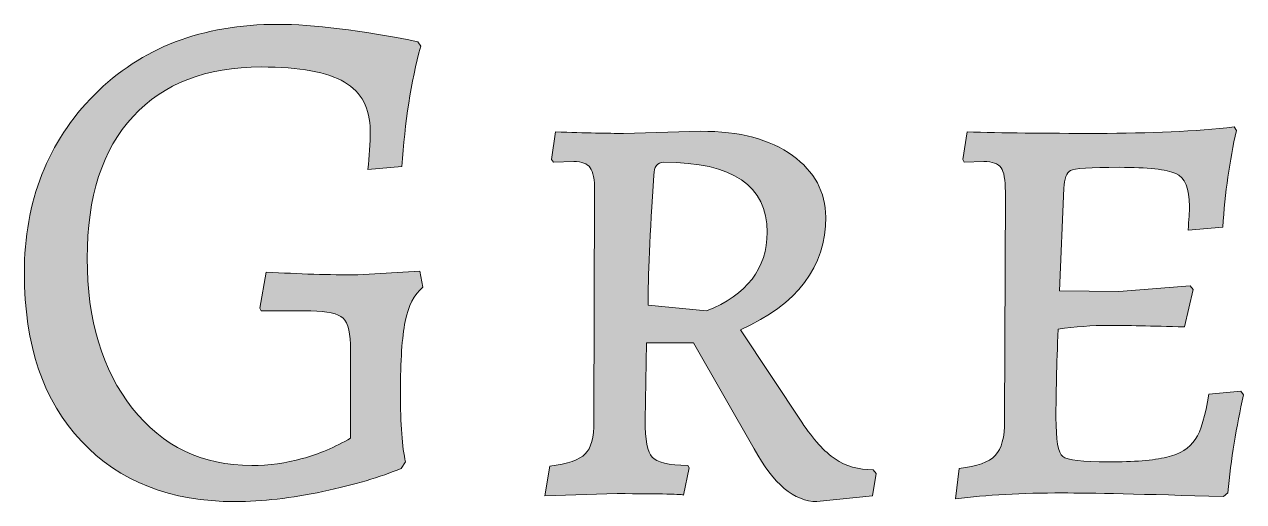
# Model space of a CAD drawing. Header units: inches. Extents: x 31.1 to 38.11, y -32.08 to -24.37.
# Drawn here: x 31.097 to 34.272, y -25.615 to -24.372 of the extents above; entities that cross this region are included whole.
import ezdxf

# ---------------------------------------------------------------- set-up
doc = ezdxf.new("R2010")
doc.units = ezdxf.units.IN
doc.header["$MEASUREMENT"] = 0
doc.layers.add('Layer 2', color=7, linetype='Continuous')

msp = doc.modelspace()

# ---------------------------------------------------------------- hatches: boundary and pattern name
at = {"layer": 'Layer 2', "true_color": 0xffffff}
h = msp.add_hatch(color=7, dxfattribs=at)
h.dxf.hatch_style = 2
edge = h.paths.add_edge_path()
edge.add_spline(control_points=[(32.0886, -25.1456), (32.0804, -25.1863), (32.0764, -25.248), (32.0764, -25.3307), (32.0764, -25.4134), (32.0808, -25.4736), (32.0895, -25.5112), (32.0895, -25.5112), (32.0783, -25.5281), (32.0783, -25.5281), (32.0244, -25.5506), (31.9564, -25.5707), (31.8744, -25.5882), (31.7923, -25.6057), (31.7162, -25.6145), (31.646, -25.6145), (31.4781, -25.6145), (31.3446, -25.5622), (31.2457, -25.4576), (31.1467, -25.353), (31.0972, -25.207), (31.0972, -25.0197), (31.0972, -24.8324), (31.158, -24.6776), (31.2795, -24.5555), (31.401, -24.4333), (31.5602, -24.3722), (31.7569, -24.3722), (31.8496, -24.3722), (31.9711, -24.3873), (32.1215, -24.4173), (32.1215, -24.4173), (32.129, -24.4286), (32.129, -24.4286), (32.1039, -24.5226), (32.0877, -24.6272), (32.0802, -24.7425), (32.0802, -24.7425), (31.9918, -24.75), (31.9918, -24.75), (31.9956, -24.7162), (31.9975, -24.6823), (31.9975, -24.6485), (31.9975, -24.5909), (31.9752, -24.5489), (31.9307, -24.5226), (31.8862, -24.4963), (31.8139, -24.4831), (31.7137, -24.4831), (31.5708, -24.4831), (31.4596, -24.526), (31.3801, -24.6118), (31.3005, -24.6977), (31.2607, -24.8208), (31.2607, -24.9811), (31.2607, -25.1416), (31.2999, -25.2715), (31.3782, -25.3711), (31.4565, -25.4708), (31.5602, -25.5205), (31.6892, -25.5205), (31.7343, -25.5205), (31.7782, -25.5146), (31.8208, -25.5027), (31.8634, -25.4908), (31.9054, -25.4729), (31.9467, -25.4491), (31.9467, -25.4491), (31.9467, -25.2198), (31.9467, -25.2198), (31.9467, -25.1773), (31.9401, -25.1497), (31.927, -25.1371), (31.9138, -25.1246), (31.8859, -25.1183), (31.8433, -25.1183), (31.8433, -25.1183), (31.7137, -25.1183), (31.7137, -25.1183), (31.7137, -25.1183), (31.7099, -25.1108), (31.7099, -25.1108), (31.7099, -25.1108), (31.7268, -25.0169), (31.7268, -25.0169), (31.812, -25.0219), (31.8916, -25.0244), (31.9655, -25.0244), (31.9655, -25.0244), (32.1271, -25.015), (32.1271, -25.015), (32.1271, -25.015), (32.1347, -25.0563), (32.1347, -25.0563), (32.1121, -25.0751), (32.0967, -25.1049), (32.0886, -25.1456)], knot_values=[0, 0, 0, 0, 1, 1, 1, 2, 2, 2, 3, 3, 3, 4, 4, 4, 5, 5, 5, 6, 6, 6, 7, 7, 7, 8, 8, 8, 9, 9, 9, 10, 10, 10, 11, 11, 11, 12, 12, 12, 13, 13, 13, 14, 14, 14, 15, 15, 15, 16, 16, 16, 17, 17, 17, 18, 18, 18, 19, 19, 19, 20, 20, 20, 21, 21, 21, 22, 22, 22, 23, 23, 23, 24, 24, 24, 25, 25, 25, 26, 26, 26, 27, 27, 27, 28, 28, 28, 29, 29, 29, 30, 30, 30, 31, 31, 31, 32, 32, 32, 32], degree=3, periodic=1)
h = msp.add_hatch(color=7, dxfattribs=at)
h.dxf.hatch_style = 2
edge = h.paths.add_edge_path()
edge.add_spline(control_points=[(33.0969, -24.7133), (33.1545, -24.7553), (33.1834, -24.8089), (33.1834, -24.874), (33.1834, -25.0031), (33.1094, -25.1008), (32.9616, -25.1672), (32.9616, -25.1672), (33.1213, -25.4078), (33.1213, -25.4078), (33.1514, -25.4529), (33.1802, -25.4848), (33.2078, -25.5036), (33.2353, -25.5224), (33.2685, -25.5318), (33.3074, -25.5318), (33.3074, -25.5318), (33.3149, -25.5412), (33.3149, -25.5412), (33.3149, -25.5412), (33.3055, -25.5995), (33.3055, -25.5995), (33.3055, -25.5995), (33.1608, -25.6145), (33.1608, -25.6145), (33.1019, -25.6145), (33.0474, -25.5688), (32.9973, -25.4773), (32.9973, -25.4773), (32.8394, -25.2011), (32.8394, -25.2011), (32.8394, -25.2011), (32.7173, -25.2011), (32.7173, -25.2011), (32.7173, -25.2011), (32.7135, -25.4021), (32.7135, -25.4021), (32.7135, -25.4535), (32.7194, -25.4858), (32.7313, -25.4989), (32.7432, -25.5121), (32.7742, -25.5193), (32.8244, -25.5205), (32.8244, -25.5205), (32.8281, -25.5262), (32.8281, -25.5262), (32.8281, -25.5262), (32.8131, -25.5976), (32.8131, -25.5976), (32.8131, -25.5951), (32.7555, -25.5938), (32.6402, -25.5938), (32.6402, -25.5938), (32.4522, -25.5995), (32.4522, -25.5995), (32.4522, -25.5995), (32.4654, -25.5224), (32.4654, -25.5224), (32.5118, -25.5162), (32.5425, -25.5055), (32.5575, -25.4905), (32.5725, -25.4754), (32.5801, -25.4472), (32.5801, -25.4059), (32.5801, -25.4059), (32.5819, -24.8064), (32.5819, -24.8064), (32.5819, -24.7763), (32.5782, -24.7559), (32.5706, -24.7453), (32.5631, -24.7347), (32.5487, -24.7293), (32.5274, -24.7293), (32.5274, -24.7293), (32.4748, -24.7312), (32.4748, -24.7312), (32.4748, -24.7312), (32.4692, -24.7237), (32.4692, -24.7237), (32.4692, -24.7237), (32.4804, -24.6522), (32.4804, -24.6522), (32.5594, -24.6548), (32.6183, -24.656), (32.6571, -24.656), (32.6571, -24.656), (32.8582, -24.6504), (32.8582, -24.6504), (32.9597, -24.6504), (33.0393, -24.6714), (33.0969, -24.7133)], knot_values=[0, 0, 0, 0, 1, 1, 1, 2, 2, 2, 3, 3, 3, 4, 4, 4, 5, 5, 5, 6, 6, 6, 7, 7, 7, 8, 8, 8, 9, 9, 9, 10, 10, 10, 11, 11, 11, 12, 12, 12, 13, 13, 13, 14, 14, 14, 15, 15, 15, 16, 16, 16, 17, 17, 17, 18, 18, 18, 19, 19, 19, 20, 20, 20, 21, 21, 21, 22, 22, 22, 23, 23, 23, 24, 24, 24, 25, 25, 25, 26, 26, 26, 27, 27, 27, 28, 28, 28, 29, 29, 29, 30, 30, 30, 30], degree=3, periodic=1)
edge = h.paths.add_edge_path()
edge.add_spline(control_points=[(32.8732, -25.1183), (32.9785, -25.0758), (33.0311, -25.0075), (33.0311, -24.9135), (33.0311, -24.792), (32.9415, -24.7312), (32.7624, -24.7312), (32.7448, -24.7312), (32.7361, -24.7425), (32.7361, -24.765), (32.726, -24.9179), (32.721, -25.0307), (32.721, -25.1033), (32.721, -25.1033), (32.8732, -25.1183), (32.8732, -25.1183)], knot_values=[0, 0, 0, 0, 1, 1, 1, 2, 2, 2, 3, 3, 3, 4, 4, 4, 5, 5, 5, 5], degree=3, periodic=1)
h = msp.add_hatch(color=7, dxfattribs=at)
h.dxf.hatch_style = 2
edge = h.paths.add_edge_path()
edge.add_spline(control_points=[(33.7923, -25.0657), (33.7923, -25.0657), (33.9464, -25.0676), (33.9464, -25.0676), (33.9464, -25.0676), (34.1325, -25.0526), (34.1325, -25.0526), (34.1325, -25.0526), (34.14, -25.062), (34.14, -25.062), (34.14, -25.062), (34.1174, -25.1597), (34.1174, -25.1597), (34.031, -25.1572), (33.9655, -25.1559), (33.921, -25.1559), (33.8765, -25.1559), (33.8324, -25.1591), (33.7885, -25.1653), (33.7848, -25.2606), (33.7829, -25.3373), (33.7829, -25.3956), (33.7829, -25.4538), (33.7888, -25.4877), (33.8007, -25.4971), (33.8126, -25.5064), (33.8521, -25.5112), (33.9192, -25.5112), (33.9862, -25.5112), (34.0369, -25.5071), (34.0714, -25.4989), (34.1058, -25.4908), (34.1306, -25.4754), (34.1456, -25.4529), (34.1606, -25.4303), (34.1725, -25.3909), (34.1813, -25.3345), (34.1813, -25.3345), (34.264, -25.327), (34.264, -25.327), (34.264, -25.327), (34.2715, -25.3364), (34.2715, -25.3364), (34.2527, -25.4191), (34.2389, -25.5043), (34.2302, -25.592), (34.2302, -25.592), (34.2189, -25.6014), (34.2189, -25.6014), (34.0109, -25.5951), (33.8712, -25.592), (33.7998, -25.592), (33.6945, -25.592), (33.6018, -25.597), (33.5216, -25.607), (33.5216, -25.607), (33.531, -25.5281), (33.531, -25.5281), (33.5774, -25.5231), (33.6087, -25.5118), (33.625, -25.4942), (33.6413, -25.4767), (33.6494, -25.4466), (33.6494, -25.404), (33.6494, -25.404), (33.6513, -24.8082), (33.6513, -24.8082), (33.6513, -24.7769), (33.6476, -24.7559), (33.64, -24.7453), (33.6325, -24.7347), (33.6175, -24.7293), (33.5949, -24.7293), (33.5949, -24.7293), (33.5442, -24.7312), (33.5442, -24.7312), (33.5442, -24.7312), (33.5404, -24.7237), (33.5404, -24.7237), (33.5404, -24.7237), (33.5517, -24.6522), (33.5517, -24.6522), (33.6407, -24.6548), (33.7537, -24.656), (33.8909, -24.656), (34.0281, -24.656), (34.1468, -24.6504), (34.2471, -24.6391), (34.2471, -24.6391), (34.2527, -24.6485), (34.2527, -24.6485), (34.2352, -24.7262), (34.2233, -24.8101), (34.217, -24.9003), (34.217, -24.9003), (34.1268, -24.9079), (34.1268, -24.9079), (34.1293, -24.8803), (34.1306, -24.8596), (34.1306, -24.8458), (34.1306, -24.7995), (34.1187, -24.771), (34.0949, -24.7603), (34.071, -24.7497), (34.0219, -24.7443), (33.9473, -24.7443), (33.8728, -24.7443), (33.8305, -24.7472), (33.8205, -24.7528), (33.8104, -24.7584), (33.8048, -24.7738), (33.8036, -24.7989), (33.8036, -24.7989), (33.7923, -25.0657), (33.7923, -25.0657)], knot_values=[0, 0, 0, 0, 1, 1, 1, 2, 2, 2, 3, 3, 3, 4, 4, 4, 5, 5, 5, 6, 6, 6, 7, 7, 7, 8, 8, 8, 9, 9, 9, 10, 10, 10, 11, 11, 11, 12, 12, 12, 13, 13, 13, 14, 14, 14, 15, 15, 15, 16, 16, 16, 17, 17, 17, 18, 18, 18, 19, 19, 19, 20, 20, 20, 21, 21, 21, 22, 22, 22, 23, 23, 23, 24, 24, 24, 25, 25, 25, 26, 26, 26, 27, 27, 27, 28, 28, 28, 29, 29, 29, 30, 30, 30, 31, 31, 31, 32, 32, 32, 33, 33, 33, 34, 34, 34, 35, 35, 35, 36, 36, 36, 37, 37, 37, 38, 38, 38, 38], degree=3, periodic=1)

# ---------------------------------------------------------------- linework, layer by layer
at = {"layer": 'Layer 2', "lineweight": 0}
for points, knots in [([(32.0886, -25.1456), (32.0804, -25.1863), (32.0764, -25.248), (32.0764, -25.3307), (32.0764, -25.4134), (32.0808, -25.4736), (32.0895, -25.5112), (32.0895, -25.5112), (32.0783, -25.5281), (32.0783, -25.5281), (32.0244, -25.5506), (31.9564, -25.5707), (31.8744, -25.5882), (31.7923, -25.6057), (31.7162, -25.6145), (31.646, -25.6145), (31.4781, -25.6145), (31.3446, -25.5622), (31.2457, -25.4576), (31.1467, -25.353), (31.0972, -25.207), (31.0972, -25.0197), (31.0972, -24.8324), (31.158, -24.6776), (31.2795, -24.5555), (31.401, -24.4333), (31.5602, -24.3722), (31.7569, -24.3722), (31.8496, -24.3722), (31.9711, -24.3873), (32.1215, -24.4173), (32.1215, -24.4173), (32.129, -24.4286), (32.129, -24.4286), (32.1039, -24.5226), (32.0877, -24.6272), (32.0802, -24.7425), (32.0802, -24.7425), (31.9918, -24.75), (31.9918, -24.75), (31.9956, -24.7162), (31.9975, -24.6823), (31.9975, -24.6485), (31.9975, -24.5909), (31.9752, -24.5489), (31.9307, -24.5226), (31.8862, -24.4963), (31.8139, -24.4831), (31.7137, -24.4831), (31.5708, -24.4831), (31.4596, -24.526), (31.3801, -24.6118), (31.3005, -24.6977), (31.2607, -24.8208), (31.2607, -24.9811), (31.2607, -25.1416), (31.2999, -25.2715), (31.3782, -25.3711), (31.4565, -25.4708), (31.5602, -25.5205), (31.6892, -25.5205), (31.7343, -25.5205), (31.7782, -25.5146), (31.8208, -25.5027), (31.8634, -25.4908), (31.9054, -25.4729), (31.9467, -25.4491), (31.9467, -25.4491), (31.9467, -25.2198), (31.9467, -25.2198), (31.9467, -25.1773), (31.9401, -25.1497), (31.927, -25.1371), (31.9138, -25.1246), (31.8859, -25.1183), (31.8433, -25.1183), (31.8433, -25.1183), (31.7137, -25.1183), (31.7137, -25.1183), (31.7137, -25.1183), (31.7099, -25.1108), (31.7099, -25.1108), (31.7099, -25.1108), (31.7268, -25.0169), (31.7268, -25.0169), (31.812, -25.0219), (31.8916, -25.0244), (31.9655, -25.0244), (31.9655, -25.0244), (32.1271, -25.015), (32.1271, -25.015), (32.1271, -25.015), (32.1347, -25.0563), (32.1347, -25.0563), (32.1121, -25.0751), (32.0967, -25.1049), (32.0886, -25.1456)], [0, 0, 0, 0, 1, 1, 1, 2, 2, 2, 3, 3, 3, 4, 4, 4, 5, 5, 5, 6, 6, 6, 7, 7, 7, 8, 8, 8, 9, 9, 9, 10, 10, 10, 11, 11, 11, 12, 12, 12, 13, 13, 13, 14, 14, 14, 15, 15, 15, 16, 16, 16, 17, 17, 17, 18, 18, 18, 19, 19, 19, 20, 20, 20, 21, 21, 21, 22, 22, 22, 23, 23, 23, 24, 24, 24, 25, 25, 25, 26, 26, 26, 27, 27, 27, 28, 28, 28, 29, 29, 29, 30, 30, 30, 31, 31, 31, 32, 32, 32, 32]), ([(33.0969, -24.7133), (33.1545, -24.7553), (33.1834, -24.8089), (33.1834, -24.874), (33.1834, -25.0031), (33.1094, -25.1008), (32.9616, -25.1672), (32.9616, -25.1672), (33.1213, -25.4078), (33.1213, -25.4078), (33.1514, -25.4529), (33.1802, -25.4848), (33.2078, -25.5036), (33.2353, -25.5224), (33.2685, -25.5318), (33.3074, -25.5318), (33.3074, -25.5318), (33.3149, -25.5412), (33.3149, -25.5412), (33.3149, -25.5412), (33.3055, -25.5995), (33.3055, -25.5995), (33.3055, -25.5995), (33.1608, -25.6145), (33.1608, -25.6145), (33.1019, -25.6145), (33.0474, -25.5688), (32.9973, -25.4773), (32.9973, -25.4773), (32.8394, -25.2011), (32.8394, -25.2011), (32.8394, -25.2011), (32.7173, -25.2011), (32.7173, -25.2011), (32.7173, -25.2011), (32.7135, -25.4021), (32.7135, -25.4021), (32.7135, -25.4535), (32.7194, -25.4858), (32.7313, -25.4989), (32.7432, -25.5121), (32.7742, -25.5193), (32.8244, -25.5205), (32.8244, -25.5205), (32.8281, -25.5262), (32.8281, -25.5262), (32.8281, -25.5262), (32.8131, -25.5976), (32.8131, -25.5976), (32.8131, -25.5951), (32.7555, -25.5938), (32.6402, -25.5938), (32.6402, -25.5938), (32.4522, -25.5995), (32.4522, -25.5995), (32.4522, -25.5995), (32.4654, -25.5224), (32.4654, -25.5224), (32.5118, -25.5162), (32.5425, -25.5055), (32.5575, -25.4905), (32.5725, -25.4754), (32.5801, -25.4472), (32.5801, -25.4059), (32.5801, -25.4059), (32.5819, -24.8064), (32.5819, -24.8064), (32.5819, -24.7763), (32.5782, -24.7559), (32.5706, -24.7453), (32.5631, -24.7347), (32.5487, -24.7293), (32.5274, -24.7293), (32.5274, -24.7293), (32.4748, -24.7312), (32.4748, -24.7312), (32.4748, -24.7312), (32.4692, -24.7237), (32.4692, -24.7237), (32.4692, -24.7237), (32.4804, -24.6522), (32.4804, -24.6522), (32.5594, -24.6548), (32.6183, -24.656), (32.6571, -24.656), (32.6571, -24.656), (32.8582, -24.6504), (32.8582, -24.6504), (32.9597, -24.6504), (33.0393, -24.6714), (33.0969, -24.7133)], [0, 0, 0, 0, 1, 1, 1, 2, 2, 2, 3, 3, 3, 4, 4, 4, 5, 5, 5, 6, 6, 6, 7, 7, 7, 8, 8, 8, 9, 9, 9, 10, 10, 10, 11, 11, 11, 12, 12, 12, 13, 13, 13, 14, 14, 14, 15, 15, 15, 16, 16, 16, 17, 17, 17, 18, 18, 18, 19, 19, 19, 20, 20, 20, 21, 21, 21, 22, 22, 22, 23, 23, 23, 24, 24, 24, 25, 25, 25, 26, 26, 26, 27, 27, 27, 28, 28, 28, 29, 29, 29, 30, 30, 30, 30]), ([(33.7923, -25.0657), (33.7923, -25.0657), (33.9464, -25.0676), (33.9464, -25.0676), (33.9464, -25.0676), (34.1325, -25.0526), (34.1325, -25.0526), (34.1325, -25.0526), (34.14, -25.062), (34.14, -25.062), (34.14, -25.062), (34.1174, -25.1597), (34.1174, -25.1597), (34.031, -25.1572), (33.9655, -25.1559), (33.921, -25.1559), (33.8765, -25.1559), (33.8324, -25.1591), (33.7885, -25.1653), (33.7848, -25.2606), (33.7829, -25.3373), (33.7829, -25.3956), (33.7829, -25.4538), (33.7888, -25.4877), (33.8007, -25.4971), (33.8126, -25.5064), (33.8521, -25.5112), (33.9192, -25.5112), (33.9862, -25.5112), (34.0369, -25.5071), (34.0714, -25.4989), (34.1058, -25.4908), (34.1306, -25.4754), (34.1456, -25.4529), (34.1606, -25.4303), (34.1725, -25.3909), (34.1813, -25.3345), (34.1813, -25.3345), (34.264, -25.327), (34.264, -25.327), (34.264, -25.327), (34.2715, -25.3364), (34.2715, -25.3364), (34.2527, -25.4191), (34.2389, -25.5043), (34.2302, -25.592), (34.2302, -25.592), (34.2189, -25.6014), (34.2189, -25.6014), (34.0109, -25.5951), (33.8712, -25.592), (33.7998, -25.592), (33.6945, -25.592), (33.6018, -25.597), (33.5216, -25.607), (33.5216, -25.607), (33.531, -25.5281), (33.531, -25.5281), (33.5774, -25.5231), (33.6087, -25.5118), (33.625, -25.4942), (33.6413, -25.4767), (33.6494, -25.4466), (33.6494, -25.404), (33.6494, -25.404), (33.6513, -24.8082), (33.6513, -24.8082), (33.6513, -24.7769), (33.6476, -24.7559), (33.64, -24.7453), (33.6325, -24.7347), (33.6175, -24.7293), (33.5949, -24.7293), (33.5949, -24.7293), (33.5442, -24.7312), (33.5442, -24.7312), (33.5442, -24.7312), (33.5404, -24.7237), (33.5404, -24.7237), (33.5404, -24.7237), (33.5517, -24.6522), (33.5517, -24.6522), (33.6407, -24.6548), (33.7537, -24.656), (33.8909, -24.656), (34.0281, -24.656), (34.1468, -24.6504), (34.2471, -24.6391), (34.2471, -24.6391), (34.2527, -24.6485), (34.2527, -24.6485), (34.2352, -24.7262), (34.2233, -24.8101), (34.217, -24.9003), (34.217, -24.9003), (34.1268, -24.9079), (34.1268, -24.9079), (34.1293, -24.8803), (34.1306, -24.8596), (34.1306, -24.8458), (34.1306, -24.7995), (34.1187, -24.771), (34.0949, -24.7603), (34.071, -24.7497), (34.0219, -24.7443), (33.9473, -24.7443), (33.8728, -24.7443), (33.8305, -24.7472), (33.8205, -24.7528), (33.8104, -24.7584), (33.8048, -24.7738), (33.8036, -24.7989), (33.8036, -24.7989), (33.7923, -25.0657), (33.7923, -25.0657)], [0, 0, 0, 0, 1, 1, 1, 2, 2, 2, 3, 3, 3, 4, 4, 4, 5, 5, 5, 6, 6, 6, 7, 7, 7, 8, 8, 8, 9, 9, 9, 10, 10, 10, 11, 11, 11, 12, 12, 12, 13, 13, 13, 14, 14, 14, 15, 15, 15, 16, 16, 16, 17, 17, 17, 18, 18, 18, 19, 19, 19, 20, 20, 20, 21, 21, 21, 22, 22, 22, 23, 23, 23, 24, 24, 24, 25, 25, 25, 26, 26, 26, 27, 27, 27, 28, 28, 28, 29, 29, 29, 30, 30, 30, 31, 31, 31, 32, 32, 32, 33, 33, 33, 34, 34, 34, 35, 35, 35, 36, 36, 36, 37, 37, 37, 38, 38, 38, 38]), ([(32.8732, -25.1183), (32.9785, -25.0758), (33.0311, -25.0075), (33.0311, -24.9135), (33.0311, -24.792), (32.9415, -24.7312), (32.7624, -24.7312), (32.7448, -24.7312), (32.7361, -24.7425), (32.7361, -24.765), (32.726, -24.9179), (32.721, -25.0307), (32.721, -25.1033), (32.721, -25.1033), (32.8732, -25.1183), (32.8732, -25.1183)], [0, 0, 0, 0, 1, 1, 1, 2, 2, 2, 3, 3, 3, 4, 4, 4, 5, 5, 5, 5])]:
    msp.add_open_spline(points, degree=3, knots=knots, dxfattribs=at)

doc.saveas('drawing.dxf')
